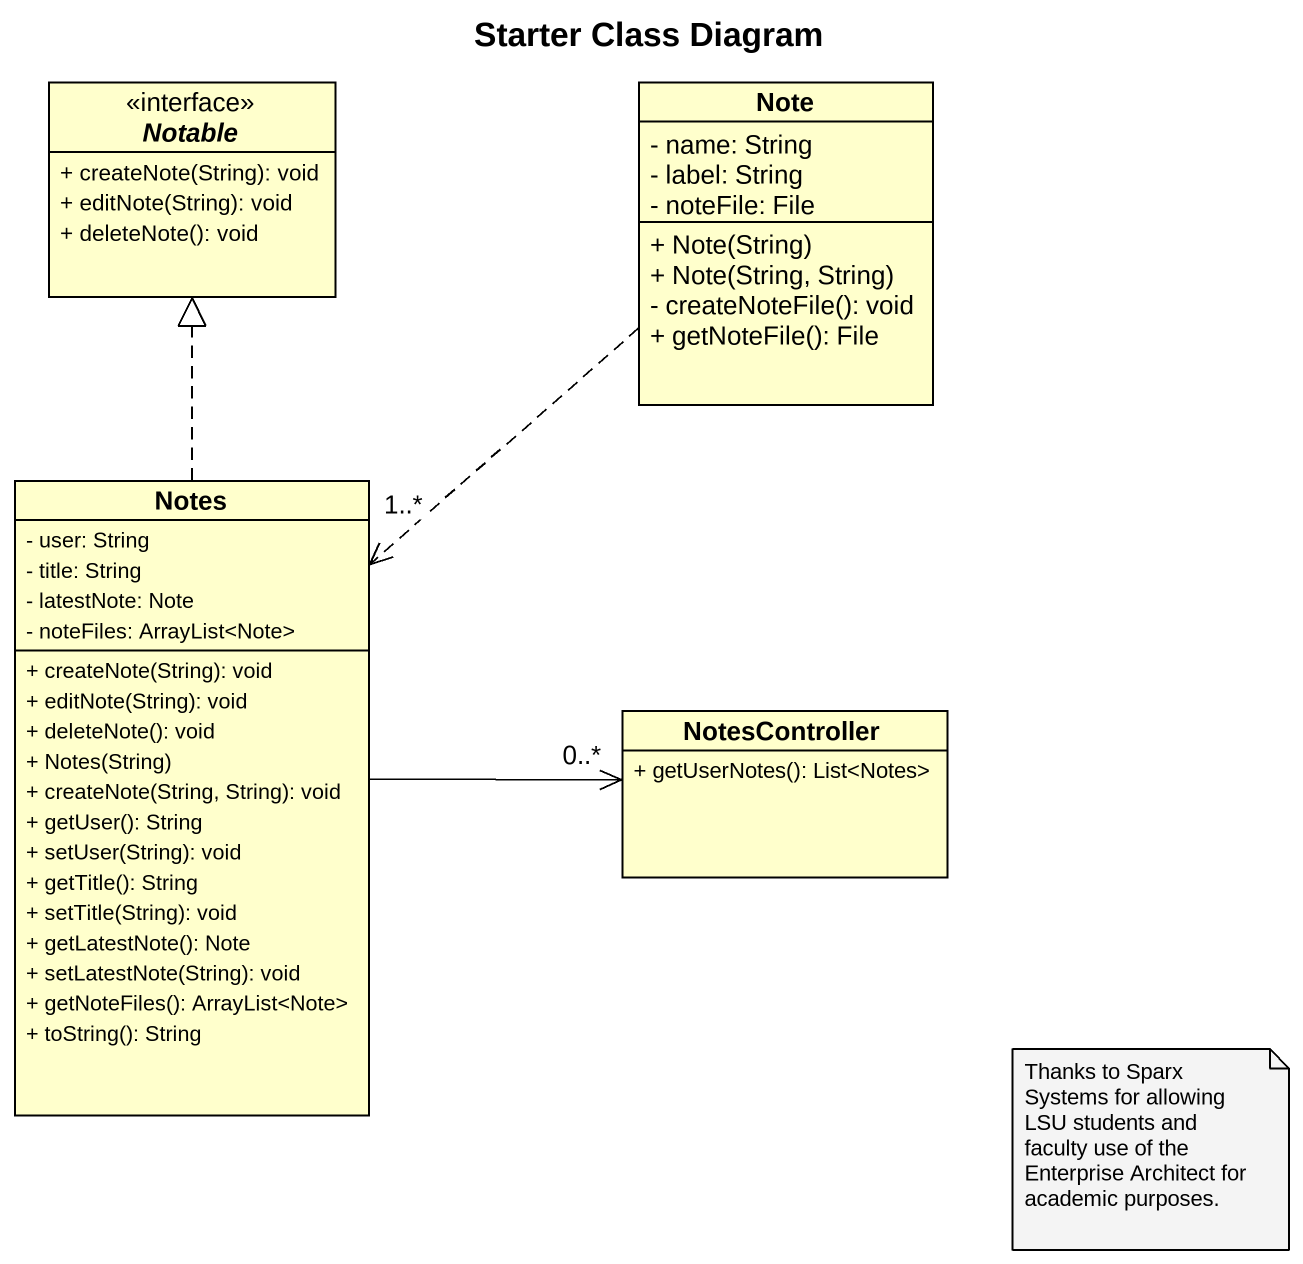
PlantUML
@startuml
title Starter Class Diagram
hide circle
hide empty members
skinparam classAttributeIconSize 0
interface Notable {
  + createNote(String): void
  + editNote(String): void
  + deleteNote(): void
}
class "Note" as Note_ {
  - name: String
  - label: String
  - noteFile: File
  + Note(String)
  + Note(String, String)
  - createNoteFile(): void
  + getNoteFile(): File
}
class Notes {
  - user: String
  - title: String
  - latestNote: Note
  - noteFiles: ArrayList<Note>
  + createNote(String): void
  + editNote(String): void
  + deleteNote(): void
  + Notes(String)
  + createNote(String, String): void
  + getUser(): String
  + setUser(String): void
  + getTitle(): String
  + setTitle(String): void
  + getLatestNote(): Note
  + setLatestNote(String): void
  + getNoteFiles(): ArrayList<Note>
  + toString(): String
}
class NotesController {
  + getUserNotes(): List<Notes>
}
Note_ ..> "1..*" Notes
Notes .up.|> Notable
Notes -right-> "0..*" NotesController
note as N1
  Thanks to Sparx Systems for allowing LSU students and faculty use of the Enterprise Architect for academic purposes.
end note
@enduml
